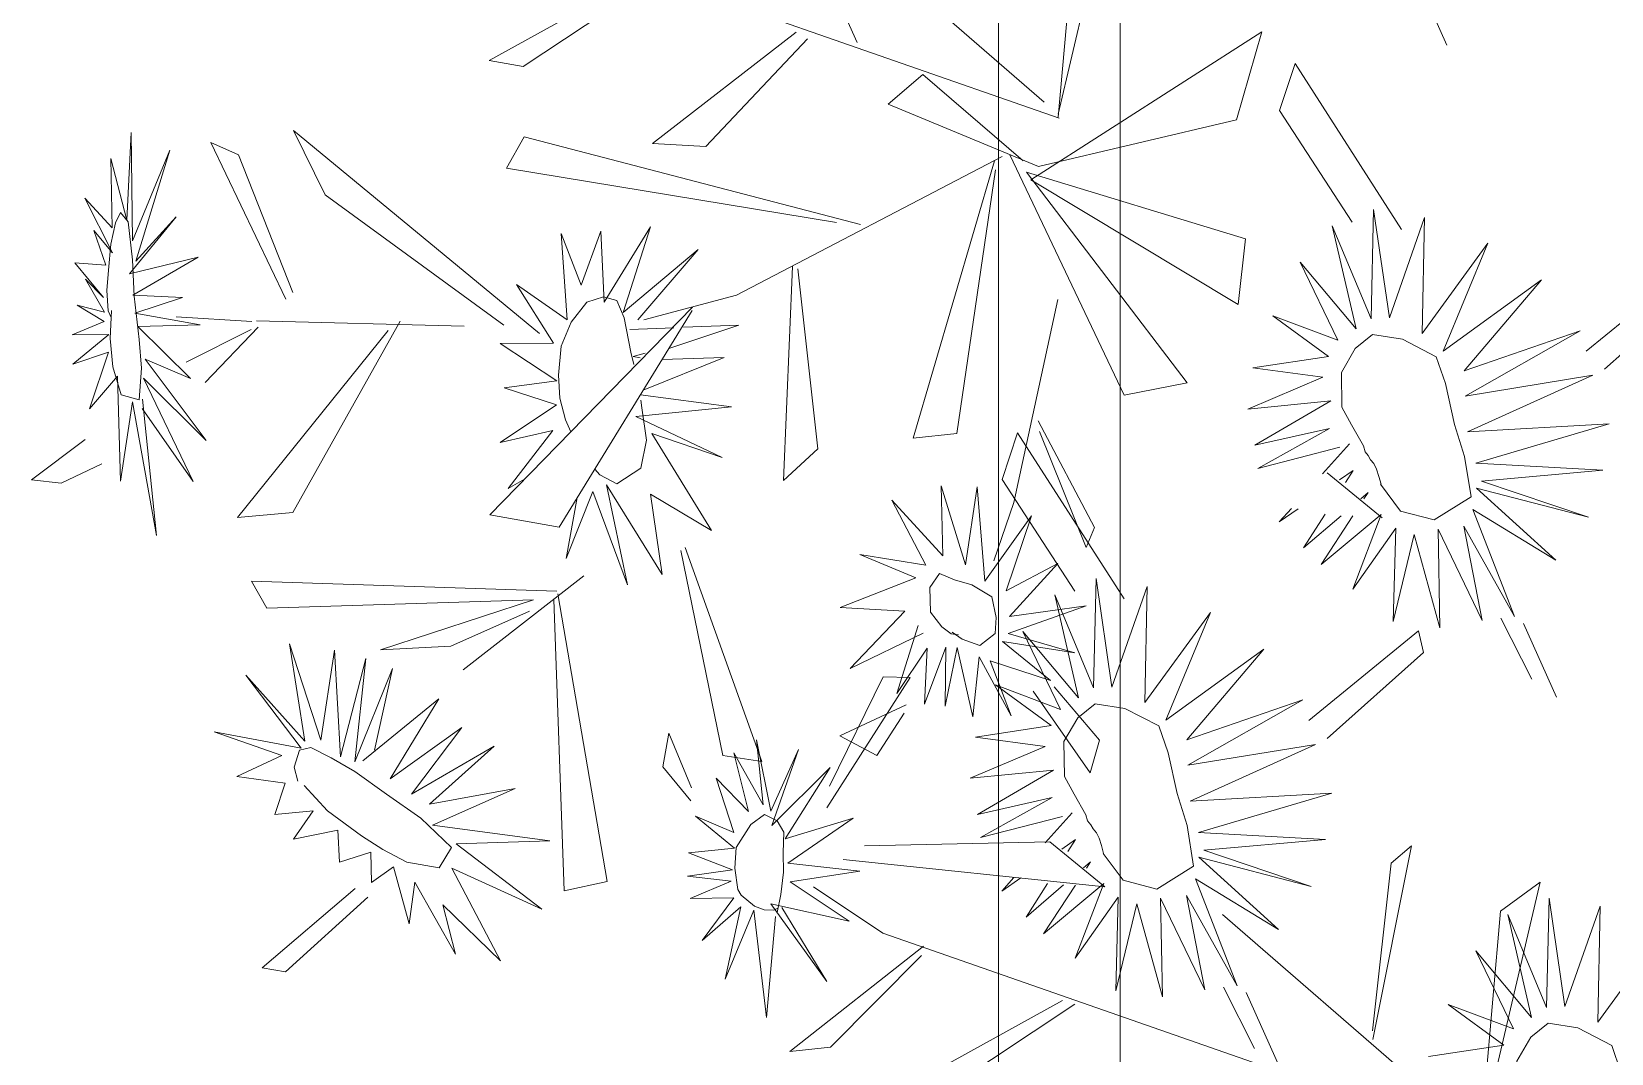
# Model space of a CAD drawing. Header units: inches. Extents: x -422522 to 22891, y -2973 to 414515.
# Drawn here: x 19895.79 to 19931.78, y 4522.68 to 4545.96 of the extents above; entities that cross this region are included whole.
import ezdxf

# ---------------------------------------------------------------- set-up
doc = ezdxf.new("R2010")
doc.units = ezdxf.units.IN
doc.header["$MEASUREMENT"] = 0
doc.layers.add('ARREDAMENTO', color=8, linetype='Continuous', lineweight=13)

msp = doc.modelspace()

# ---------------------------------------------------------------- linework, layer by layer
at = {"layer": 'ARREDAMENTO', "linetype": 'Continuous'}
for p, q in [((19920.54949, 4549.9024, -27.27667), (19919.17738, 4544.07642, -27.27667)), ((19913.31055, 4549.16571, -27.27667), (19918.86293, 4544.35514, -27.27667)), ((19919.18257, 4544.00945, -27.27667), (19919.64708, 4549.23961, -27.27667)), ((19905.5705, 4548.74042, -27.27667), (19919.2008, 4543.99067, -27.27667)), ((19909.66397, 4547.20532, -27.27667), (19906.21389, 4545.30063, -27.27667)), ((19914.5995, 4545.70863, -27.27667), (19913.84998, 4547.38864, -27.27667)), ((19928.03428, 4545.6496, -27.27667), (19927.28475, 4547.32961, -27.27667)), ((19906.99413, 4545.16586, -27.27667), (19909.94617, 4547.12621, -27.27667)), ((19913.209, 4545.94437, -27.27667), (19909.9419, 4543.40706, -27.27667)), ((19911.15144, 4543.34599, -27.27667), (19913.47152, 4545.79631, -27.27667)), ((19918.55719, 4542.57983, -27.27667), (19923.81736, 4545.95888, -27.27667)), ((19923.81736, 4545.95888, -27.27667), (19923.24546, 4543.94738, -27.27667)), ((19906.21389, 4545.30063, -27.27667), (19906.99413, 4545.16586, -27.27667)), ((19915.31049, 4544.30863, -27.27667), (19916.09495, 4544.98253, -27.27667)), ((19916.09495, 4544.98253, -27.27667), (19918.38099, 4543.01759, -27.27667)), ((19924.57752, 4545.23078, -27.27667), (19924.22501, 4544.16594, -27.27667)), ((19927.0043, 4541.45104, -27.27667), (19924.57752, 4545.23078, -27.27667)), ((19918.7345, 4542.88331, -27.27667), (19915.31049, 4544.30863, -27.27667)), ((19923.24546, 4543.94738, -27.27667), (19918.7345, 4542.88331, -27.27667)), ((19924.22501, 4544.16594, -27.27667), (19925.87842, 4541.61965, -27.27667)), ((19897.96609, 4541.66475, -27.27667), (19898.0649, 4543.65924, -27.27667)), ((19898.0649, 4543.65924, -27.27667), (19898.08941, 4541.19129, -27.27667)), ((19901.76271, 4543.70553, -27.27667), (19907.36477, 4539.07869, -27.27667)), ((19902.4813, 4542.23788, -27.27667), (19901.76271, 4543.70553, -27.27667)), ((19906.61296, 4542.85242, -27.27667), (19907.01796, 4543.56434, -27.27667)), ((19907.01796, 4543.56434, -27.27667), (19914.6783, 4541.56488, -27.27667)), ((19898.08941, 4541.19129, -27.27667), (19898.94327, 4543.25936, -27.27667)), ((19898.94327, 4543.25936, -27.27667), (19898.16848, 4540.72927, -27.27667)), ((19899.87414, 4543.43453, -27.27667), (19900.50675, 4543.15352, -27.27667)), ((19901.58208, 4539.86173, -27.27667), (19899.87414, 4543.43453, -27.27667)), ((19909.9419, 4543.40706, -27.27667), (19911.15144, 4543.34599, -27.27667)), ((19897.59726, 4543.0703, -27.27667), (19897.96609, 4541.66475, -27.27667)), ((19897.62717, 4541.48903, -27.27667), (19897.59726, 4543.0703, -27.27667)), ((19900.50675, 4543.15352, -27.27667), (19901.74581, 4540.01594, -27.27667)), ((19914.13094, 4541.60999, -27.27667), (19906.61296, 4542.85242, -27.27667)), ((19911.84941, 4539.95761, -27.27667), (19917.90488, 4543.11535, -27.27667)), ((19917.7286, 4543.0141, -27.27667), (19915.8757, 4536.69944, -27.27667)), ((19918.0774, 4543.1557, -27.27667), (19920.68609, 4537.67897, -27.27667)), ((19916.87166, 4536.80367, -27.27667), (19917.75257, 4542.81385, -27.27667)), ((19918.4595, 4542.76097, -27.27667), (19923.447, 4541.24125, -27.27667)), ((19922.12024, 4537.95855, -27.27667), (19918.4595, 4542.76097, -27.27667)), ((19923.27902, 4539.73938, -27.27667), (19918.55719, 4542.57983, -27.27667)), ((19897.00587, 4542.16294, -27.27667), (19897.62717, 4541.48903, -27.27667)), ((19897.63448, 4540.91692, -27.27667), (19897.00587, 4542.16294, -27.27667)), ((19906.5506, 4539.27462, -27.27667), (19902.4813, 4542.23788, -27.27667)), ((19926.36656, 4541.90683, -27.27667), (19926.30866, 4539.41646, -27.27667)), ((19926.72555, 4539.43527, -27.27667), (19926.36656, 4541.90683, -27.27667)), ((19897.21108, 4541.43183, -27.27667), (19897.63448, 4540.91692, -27.27667)), ((19897.48301, 4540.63625, -27.27667), (19897.21108, 4541.43183, -27.27667)), ((19899.08608, 4541.73671, -27.27667), (19898.02366, 4540.44416, -27.27667)), ((19898.16848, 4540.72927, -27.27667), (19899.08608, 4541.73671, -27.27667)), ((19908.31065, 4540.1815, -27.27667), (19908.75904, 4541.41641, -27.27667)), ((19908.75904, 4541.41641, -27.27667), (19908.83547, 4539.79395, -27.27667)), ((19908.83547, 4539.79395, -27.27667), (19909.88947, 4541.51402, -27.27667)), ((19909.88947, 4541.51402, -27.27667), (19909.26808, 4539.55859, -27.27667)), ((19925.42458, 4541.53732, -27.27667), (19925.96662, 4539.18782, -27.27667)), ((19926.30866, 4539.41646, -27.27667), (19925.42458, 4541.53732, -27.27667)), ((19927.52672, 4541.72736, -27.27667), (19926.72555, 4539.43527, -27.27667)), ((19927.47254, 4539.08228, -27.27667), (19927.52672, 4541.72736, -27.27667)), ((19907.86078, 4541.35665, -27.27667), (19908.31065, 4540.1815, -27.27667)), ((19907.99436, 4539.3951, -27.27667), (19907.86078, 4541.35665, -27.27667)), ((19923.447, 4541.24125, -27.27667), (19923.27902, 4539.73938, -27.27667)), ((19928.96971, 4541.13869, -27.27667), (19927.47254, 4539.08228, -27.27667)), ((19927.9554, 4538.68184, -27.27667), (19928.96971, 4541.13869, -27.27667)), ((19896.77989, 4540.69128, -27.27667), (19897.48301, 4540.63625, -27.27667)), ((19897.43461, 4539.90552, -27.27667), (19896.77989, 4540.69128, -27.27667)), ((19898.02366, 4540.44416, -27.27667), (19899.58978, 4540.82461, -27.27667)), ((19899.58978, 4540.82461, -27.27667), (19898.09856, 4539.95703, -27.27667)), ((19909.26808, 4539.55859, -27.27667), (19910.98104, 4540.99618, -27.27667)), ((19910.98104, 4540.99618, -27.27667), (19909.60235, 4539.39534, -27.27667)), ((19924.69427, 4540.70592, -27.27667), (19925.55182, 4538.92657, -27.27667)), ((19925.96662, 4539.18782, -27.27667), (19924.69427, 4540.70592, -27.27667)), ((19933.71299, 4540.71842, -27.27667), (19931.21051, 4538.67832, -27.27667)), ((19897.0189, 4540.32141, -27.27667), (19897.43461, 4539.90552, -27.27667)), ((19897.45456, 4539.56842, -27.27667), (19897.0189, 4540.32141, -27.27667)), ((19913.12918, 4540.60932, -27.27667), (19912.9221, 4535.72921, -27.27667)), ((19913.7024, 4536.45671, -27.27667), (19913.25034, 4540.55807, -27.27667)), ((19930.18917, 4540.30356, -27.27667), (19927.9554, 4538.68184, -27.27667)), ((19928.43361, 4538.23383, -27.27667), (19930.18917, 4540.30356, -27.27667)), ((19898.09856, 4539.95703, -27.27667), (19899.23433, 4539.90567, -27.27667)), ((19906.83712, 4540.20165, -27.27667), (19907.99436, 4539.3951, -27.27667)), ((19907.68352, 4538.85808, -27.27667), (19906.83712, 4540.20165, -27.27667)), ((19911.84941, 4539.95761, -27.27667), (19909.74306, 4539.39, -27.27667)), ((19931.62738, 4538.26604, -27.27667), (19933.8268, 4540.22193, -27.27667)), ((19896.83018, 4539.72413, -27.27667), (19897.45456, 4539.56842, -27.27667)), ((19897.44609, 4539.35861, -27.27667), (19896.83018, 4539.72413, -27.27667)), ((19899.23433, 4539.90567, -27.27667), (19898.14885, 4539.54763, -27.27667)), ((19906.23121, 4534.95232, -27.27667), (19910.85207, 4539.68425, -27.27667)), ((19910.84139, 4539.60748, -27.27667), (19907.8123, 4534.66845, -27.27667)), ((19908.08539, 4539.33739, -27.27667), (19908.4397, 4539.79314, -27.27667)), ((19908.4397, 4539.79314, -27.27667), (19908.81969, 4539.91727, -27.27667)), ((19908.81969, 4539.91727, -27.27667), (19909.12944, 4539.83172, -27.27667)), ((19909.12944, 4539.83172, -27.27667), (19909.29572, 4539.44129, -27.27667)), ((19918.17318, 4535.23385, -27.27667), (19919.16991, 4539.85852, -27.27667)), ((19896.71564, 4539.04804, -27.27667), (19897.44609, 4539.35861, -27.27667)), ((19898.14885, 4539.54763, -27.27667), (19899.63541, 4539.2795, -27.27667)), ((19899.63541, 4539.2795, -27.27667), (19898.20994, 4539.23865, -27.27667)), ((19898.20994, 4539.23865, -27.27667), (19899.41483, 4538.0573, -27.27667)), ((19900.80959, 4539.35724, -27.27667), (19899.08641, 4539.45931, -27.27667)), ((19899.74602, 4537.96776, -27.27667), (19900.95356, 4539.2269, -27.27667)), ((19900.91721, 4539.37231, -27.27667), (19905.64593, 4539.2473, -27.27667)), ((19901.74142, 4535.00338, -27.27667), (19904.18942, 4539.36339, -27.27667)), ((19907.8556, 4538.79173, -27.27667), (19908.08539, 4539.33739, -27.27667)), ((19909.29572, 4539.44129, -27.27667), (19909.44324, 4538.65593, -27.27667)), ((19910.30705, 4538.73629, -27.27667), (19911.90619, 4539.27526, -27.27667)), ((19910.64391, 4539.22293, -27.27667), (19911.90619, 4539.27526, -27.27667)), ((19924.06936, 4539.48525, -27.27667), (19925.33763, 4538.55962, -27.27667)), ((19925.55182, 4538.92657, -27.27667), (19924.06936, 4539.48525, -27.27667)), ((19897.55593, 4539.05841, -27.27667), (19896.71564, 4539.04804, -27.27667)), ((19896.73025, 4538.38183, -27.27667), (19897.55593, 4539.05841, -27.27667)), ((19900.79865, 4539.17449, -27.27667), (19899.31717, 4538.42627, -27.27667)), ((19903.91288, 4539.15336, -27.27667), (19900.4866, 4534.8926, -27.27667)), ((19910.42486, 4539.21381, -27.27667), (19909.42177, 4539.17223, -27.27667)), ((19931.07381, 4539.14611, -27.27667), (19928.43361, 4538.23383, -27.27667)), ((19928.45336, 4537.6561, -27.27667), (19931.07381, 4539.14611, -27.27667)), ((19897.54368, 4538.65909, -27.27667), (19896.73025, 4538.38183, -27.27667)), ((19897.1121, 4537.36575, -27.27667), (19897.54368, 4538.65909, -27.27667)), ((19906.47164, 4538.85368, -27.27667), (19907.68352, 4538.85808, -27.27667)), ((19907.75607, 4538.00223, -27.27667), (19906.47164, 4538.85368, -27.27667)), ((19907.79523, 4538.13472, -27.27667), (19907.8556, 4538.79173, -27.27667)), ((19909.51335, 4538.37443, -27.27667), (19909.44324, 4538.65593, -27.27667)), ((19909.77435, 4538.63251, -27.27667), (19909.49492, 4538.5607, -27.27667)), ((19909.49492, 4538.5607, -27.27667), (19909.65507, 4538.52883, -27.27667)), ((19909.72707, 4537.79057, -27.27667), (19911.57376, 4538.53746, -27.27667)), ((19910.15532, 4538.48891, -27.27667), (19911.57376, 4538.53746, -27.27667)), ((19925.33763, 4538.55962, -27.27667), (19923.61754, 4538.29812, -27.27667)), ((19898.37893, 4538.49481, -27.27667), (19899.7717, 4536.64582, -27.27667)), ((19899.41483, 4538.0573, -27.27667), (19898.37893, 4538.49481, -27.27667)), ((19923.61754, 4538.29812, -27.27667), (19925.20717, 4538.08464, -27.27667)), ((19897.75305, 4538.11265, -27.27667), (19897.1121, 4537.36575, -27.27667)), ((19897.82129, 4535.71769, -27.27667), (19897.75305, 4538.11265, -27.27667)), ((19898.34439, 4538.06387, -27.27667), (19899.4731, 4535.71141, -27.27667)), ((19899.7717, 4536.64582, -27.27667), (19898.34439, 4538.06387, -27.27667)), ((19906.56227, 4537.84484, -27.27667), (19907.75607, 4538.00223, -27.27667)), ((19907.74874, 4537.45886, -27.27667), (19906.56227, 4537.84484, -27.27667)), ((19907.82985, 4537.60958, -27.27667), (19907.79523, 4538.13472, -27.27667)), ((19920.68609, 4537.67897, -27.27667), (19922.12024, 4537.95855, -27.27667)), ((19925.20717, 4538.08464, -27.27667), (19923.498, 4537.35926, -27.27667)), ((19931.36176, 4538.1309, -27.27667), (19928.45336, 4537.6561, -27.27667)), ((19928.50846, 4536.83837, -27.27667), (19931.36176, 4538.1309, -27.27667)), ((19898.08919, 4537.5262, -27.27667), (19897.82129, 4535.71769, -27.27667)), ((19898.64115, 4534.47663, -27.27667), (19898.08919, 4537.5262, -27.27667)), ((19898.31972, 4537.58393, -27.27667), (19898.64115, 4534.47663, -27.27667)), ((19906.46729, 4536.59759, -27.27667), (19907.74874, 4537.45886, -27.27667)), ((19907.95467, 4537.11631, -27.27667), (19907.82985, 4537.60958, -27.27667)), ((19909.66307, 4537.68622, -27.27667), (19911.74165, 4537.41008, -27.27667)), ((19909.67033, 4537.5628, -27.27667), (19909.69643, 4537.38584, -27.27667)), ((19923.498, 4537.35926, -27.27667), (19925.39111, 4537.54652, -27.27667)), ((19925.39111, 4537.54652, -27.27667), (19923.66222, 4536.53661, -27.27667)), ((19899.4731, 4535.71141, -27.27667), (19898.31164, 4537.3692, -27.27667)), ((19908.07886, 4536.84437, -27.27667), (19907.95467, 4537.11631, -27.27667)), ((19911.74165, 4537.41008, -27.27667), (19909.5569, 4537.19075, -27.27667)), ((19909.5569, 4537.19075, -27.27667), (19911.52799, 4536.25815, -27.27667)), ((19909.69643, 4537.38584, -27.27667), (19909.80278, 4536.6522, -27.27667)), ((19918.72377, 4537.08885, -27.27667), (19920.00809, 4534.6621, -27.27667)), ((19907.6707, 4536.87016, -27.27667), (19906.46729, 4536.59759, -27.27667)), ((19906.64741, 4535.5509, -27.27667), (19907.6707, 4536.87016, -27.27667)), ((19909.92691, 4536.80625, -27.27667), (19911.27967, 4534.59558, -27.27667)), ((19911.52799, 4536.25815, -27.27667), (19909.92691, 4536.80625, -27.27667)), ((19915.8757, 4536.69944, -27.27667), (19916.87166, 4536.80367, -27.27667)), ((19918.25772, 4536.81971, -27.27667), (19917.90521, 4535.75487, -27.27667)), ((19920.6845, 4533.03997, -27.27667), (19918.25772, 4536.81971, -27.27667)), ((19919.81733, 4534.2094, -27.27667), (19918.75915, 4536.84899, -27.27667)), ((19923.66222, 4536.53661, -27.27667), (19925.36459, 4536.91785, -27.27667)), ((19925.36459, 4536.91785, -27.27667), (19923.72822, 4536.00954, -27.27667)), ((19931.73234, 4537.02114, -27.27667), (19928.50846, 4536.83837, -27.27667)), ((19928.69757, 4536.12547, -27.27667), (19931.73234, 4537.02114, -27.27667)), ((19897.0107, 4536.66423, -27.27667), (19895.79325, 4535.74792, -27.27667)), ((19909.80278, 4536.6522, -27.27667), (19909.67326, 4536.00965, -27.27667)), ((19912.9221, 4535.72921, -27.27667), (19913.7024, 4536.45671, -27.27667)), ((19923.72822, 4536.00954, -27.27667), (19925.59852, 4536.49143, -27.27667)), ((19925.20578, 4535.88791, -27.27667), (19925.81842, 4536.56909, -27.27667)), ((19896.4685, 4535.67224, -27.27667), (19897.39638, 4536.11475, -27.27667)), ((19908.62328, 4535.99075, -27.27667), (19908.73841, 4535.86244, -27.27667)), ((19909.67326, 4536.00965, -27.27667), (19909.12571, 4535.65345, -27.27667)), ((19931.58829, 4535.96575, -27.27667), (19928.69757, 4536.12547, -27.27667)), ((19895.79325, 4535.74792, -27.27667), (19896.4685, 4535.67224, -27.27667)), ((19907.0201, 4535.76019, -27.27667), (19906.64741, 4535.5509, -27.27667)), ((19909.12571, 4535.65345, -27.27667), (19908.73841, 4535.86244, -27.27667)), ((19908.8925, 4535.6304, -27.27667), (19909.36574, 4533.3566, -27.27667)), ((19910.15765, 4533.59229, -27.27667), (19908.8925, 4535.6304, -27.27667)), ((19917.90521, 4535.75487, -27.27667), (19919.55862, 4533.20857, -27.27667)), ((19925.30893, 4535.90981, -27.27667), (19926.56003, 4534.88184, -27.27667)), ((19925.58709, 4535.74466, -27.27667), (19925.89895, 4535.9623, -27.27667)), ((19925.72295, 4535.68668, -27.27667), (19925.89895, 4535.9623, -27.27667)), ((19928.82134, 4535.71742, -27.27667), (19931.58829, 4535.96575, -27.27667)), ((19931.2612, 4534.89625, -27.27667), (19928.82134, 4535.71742, -27.27667)), ((19908.58242, 4535.48185, -27.27667), (19907.97103, 4533.95546, -27.27667)), ((19908.22567, 4535.34246, -27.27667), (19907.97103, 4533.95546, -27.27667)), ((19909.36574, 4533.3566, -27.27667), (19908.58242, 4535.48185, -27.27667)), ((19909.89226, 4535.41916, -27.27667), (19910.15765, 4533.59229, -27.27667)), ((19911.27967, 4534.59558, -27.27667), (19909.89226, 4535.41916, -27.27667)), ((19915.39166, 4535.28078, -27.27667), (19916.16718, 4533.80504, -27.27667)), ((19916.55233, 4534.01677, -27.27667), (19915.39166, 4535.28078, -27.27667)), ((19916.51244, 4535.61033, -27.27667), (19916.55233, 4534.01677, -27.27667)), ((19917.07062, 4533.80766, -27.27667), (19916.51244, 4535.61033, -27.27667)), ((19917.33425, 4535.58651, -27.27667), (19917.07062, 4533.80766, -27.27667)), ((19917.50929, 4533.43757, -27.27667), (19917.33425, 4535.58651, -27.27667)), ((19926.07475, 4535.31522, -27.27667), (19926.23939, 4535.45652, -27.27667)), ((19926.1456, 4535.31279, -27.27667), (19926.23939, 4535.45652, -27.27667)), ((19928.70795, 4535.56045, -27.27667), (19931.2612, 4534.89625, -27.27667)), ((19930.51736, 4533.91554, -27.27667), (19928.70795, 4535.56045, -27.27667)), ((19900.4866, 4534.8926, -27.27667), (19901.74142, 4535.00338, -27.27667)), ((19907.8123, 4534.66845, -27.27667), (19906.23121, 4534.95232, -27.27667)), ((19918.57345, 4534.9281, -27.27667), (19917.50929, 4533.43757, -27.27667)), ((19918.17318, 4535.23385, -27.27667), (19917.71625, 4533.89824, -27.27667)), ((19917.9948, 4533.21919, -27.27667), (19918.57345, 4534.9281, -27.27667)), ((19924.49324, 4535.09561, -27.27667), (19924.21624, 4534.78755, -27.27667)), ((19924.64672, 4535.08814, -27.27667), (19924.21624, 4534.78755, -27.27667)), ((19925.26066, 4534.96239, -27.27667), (19924.77238, 4534.19745, -27.27667)), ((19925.62465, 4534.92896, -27.27667), (19924.77238, 4534.19745, -27.27667)), ((19925.17004, 4533.81736, -27.27667), (19926.53722, 4534.96088, -27.27667)), ((19925.89226, 4534.92442, -27.27667), (19925.17004, 4533.81736, -27.27667)), ((19926.53722, 4534.96088, -27.27667), (19925.89102, 4533.26026, -27.27667)), ((19928.62893, 4535.06921, -27.27667), (19930.51736, 4533.91554, -27.27667)), ((19929.57958, 4532.63015, -27.27667), (19928.62893, 4535.06921, -27.27667)), ((19920.00809, 4534.6621, -27.27667), (19919.81733, 4534.2094, -27.27667)), ((19925.89102, 4533.26026, -27.27667), (19926.87089, 4534.64996, -27.27667)), ((19926.87089, 4534.64996, -27.27667), (19926.81052, 4532.51644, -27.27667)), ((19927.83514, 4534.62366, -27.27667), (19928.84196, 4532.53924, -27.27667)), ((19927.87559, 4532.37671, -27.27667), (19927.83514, 4534.62366, -27.27667)), ((19928.42412, 4534.68955, -27.27667), (19929.57958, 4532.63015, -27.27667)), ((19928.84196, 4532.53924, -27.27667), (19928.42412, 4534.68955, -27.27667)), ((19912.43107, 4529.33157, -27.27667), (19910.68062, 4534.208, -27.27667)), ((19926.81052, 4532.51644, -27.27667), (19927.29242, 4534.50076, -27.27667)), ((19927.29242, 4534.50076, -27.27667), (19927.87559, 4532.37671, -27.27667)), ((19910.58545, 4534.13997, -27.27667), (19911.54221, 4529.46473, -27.27667)), ((19914.65922, 4534.04506, -27.27667), (19915.93848, 4533.51782, -27.27667)), ((19916.16718, 4533.80504, -27.27667), (19914.65922, 4534.04506, -27.27667)), ((19919.17642, 4533.84304, -27.27667), (19917.9948, 4533.21919, -27.27667)), ((19918.07381, 4532.63253, -27.27667), (19919.17642, 4533.84304, -27.27667)), ((19905.62577, 4531.41756, -27.27667), (19908.37157, 4533.55729, -27.27667)), ((19915.93848, 4533.51782, -27.27667), (19914.21734, 4532.83859, -27.27667)), ((19920.04676, 4533.49576, -27.27667), (19919.98886, 4531.00539, -27.27667)), ((19920.40575, 4531.0242, -27.27667), (19920.04676, 4533.49576, -27.27667)), ((19907.7623, 4533.21364, -27.27667), (19900.79997, 4533.44151, -27.27667)), ((19900.79997, 4533.44151, -27.27667), (19901.14925, 4532.82189, -27.27667)), ((19907.78416, 4533.14801, -27.27667), (19908.90297, 4526.59897, -27.27667)), ((19919.10478, 4533.12625, -27.27667), (19919.64682, 4530.77675, -27.27667)), ((19919.98886, 4531.00539, -27.27667), (19919.10478, 4533.12625, -27.27667)), ((19921.20692, 4533.31629, -27.27667), (19920.40575, 4531.0242, -27.27667)), ((19921.15274, 4530.67121, -27.27667), (19921.20692, 4533.31629, -27.27667)), ((19901.14925, 4532.82189, -27.27667), (19907.22582, 4533.01031, -27.27667)), ((19907.22582, 4533.01031, -27.27667), (19903.741, 4531.87772, -27.27667)), ((19905.34151, 4531.95466, -27.27667), (19907.13695, 4532.75419, -27.27667)), ((19907.92413, 4526.38153, -27.27667), (19907.69367, 4533.01964, -27.27667)), ((19914.21734, 4532.83859, -27.27667), (19915.68783, 4532.75727, -27.27667)), ((19915.68783, 4532.75727, -27.27667), (19914.44234, 4531.44806, -27.27667)), ((19918.04516, 4532.24625, -27.27667), (19919.82039, 4532.87574, -27.27667)), ((19919.82039, 4532.87574, -27.27667), (19918.07381, 4532.63253, -27.27667)), ((19915.98938, 4532.43034, -27.27667), (19915.5074, 4530.87715, -27.27667)), ((19922.64991, 4532.72762, -27.27667), (19921.15274, 4530.67121, -27.27667)), ((19921.6356, 4530.27077, -27.27667), (19922.64991, 4532.72762, -27.27667)), ((19929.97458, 4531.2056, -27.27667), (19929.26401, 4532.59895, -27.27667)), ((19930.53331, 4530.7976, -27.27667), (19929.78379, 4532.47761, -27.27667)), ((19914.44234, 4531.44806, -27.27667), (19916.10368, 4532.25062, -27.27667)), ((19917.90899, 4532.0605, -27.27667), (19919.56042, 4531.80464, -27.27667)), ((19919.00675, 4531.17557, -27.27667), (19917.90899, 4532.0605, -27.27667)), ((19919.56042, 4531.80464, -27.27667), (19918.04516, 4532.24625, -27.27667)), ((19918.37447, 4532.29485, -27.27667), (19919.23202, 4530.5155, -27.27667)), ((19919.64682, 4530.77675, -27.27667), (19918.37447, 4532.29485, -27.27667)), ((19927.39319, 4532.30735, -27.27667), (19924.89071, 4530.26725, -27.27667)), ((19927.507, 4531.81086, -27.27667), (19927.39319, 4532.30735, -27.27667)), ((19901.67109, 4532.01275, -27.27667), (19902.38563, 4529.81735, -27.27667)), ((19902.01639, 4529.79366, -27.27667), (19901.67109, 4532.01275, -27.27667)), ((19902.38563, 4529.81735, -27.27667), (19902.69702, 4531.86326, -27.27667)), ((19902.69702, 4531.86326, -27.27667), (19902.82982, 4529.43346, -27.27667)), ((19902.82982, 4529.43346, -27.27667), (19903.41051, 4531.67462, -27.27667)), ((19903.41051, 4531.67462, -27.27667), (19903.15986, 4529.32465, -27.27667)), ((19903.741, 4531.87772, -27.27667), (19905.34151, 4531.95466, -27.27667)), ((19915.5074, 4530.87715, -27.27667), (19916.19668, 4531.91423, -27.27667)), ((19916.13685, 4530.6363, -27.27667), (19916.62195, 4531.93369, -27.27667)), ((19916.19668, 4531.91423, -27.27667), (19916.13685, 4530.6363, -27.27667)), ((19916.62195, 4531.93369, -27.27667), (19916.60885, 4530.59206, -27.27667)), ((19916.60885, 4530.59206, -27.27667), (19916.88184, 4531.92702, -27.27667)), ((19916.88184, 4531.92702, -27.27667), (19917.23887, 4530.34454, -27.27667)), ((19917.23887, 4530.34454, -27.27667), (19917.38342, 4531.71661, -27.27667)), ((19917.38342, 4531.71661, -27.27667), (19918.10692, 4530.37148, -27.27667)), ((19923.86937, 4531.89249, -27.27667), (19921.6356, 4530.27077, -27.27667)), ((19922.11381, 4529.82276, -27.27667), (19923.86937, 4531.89249, -27.27667)), ((19925.30758, 4529.85497, -27.27667), (19927.507, 4531.81086, -27.27667)), ((19903.15986, 4529.32465, -27.27667), (19904.01524, 4531.45261, -27.27667)), ((19904.01524, 4531.45261, -27.27667), (19903.60327, 4529.58812, -27.27667)), ((19917.63349, 4531.62148, -27.27667), (19919.00675, 4531.17557, -27.27667)), ((19918.10692, 4530.37148, -27.27667), (19917.63349, 4531.62148, -27.27667)), ((19900.67514, 4531.29804, -27.27667), (19902.01639, 4529.79366, -27.27667)), ((19901.93613, 4529.63305, -27.27667), (19900.67514, 4531.29804, -27.27667)), ((19915.81172, 4531.24722, -27.27667), (19913.90854, 4528.27681, -27.27667)), ((19913.97094, 4528.76671, -27.27667), (19915.19155, 4531.25971, -27.27667)), ((19915.19155, 4531.25971, -27.27667), (19915.81172, 4531.24722, -27.27667)), ((19917.74956, 4531.07418, -27.27667), (19919.01783, 4530.14855, -27.27667)), ((19919.23202, 4530.5155, -27.27667), (19917.74956, 4531.07418, -27.27667)), ((19920.12481, 4529.81387, -27.27667), (19919.09302, 4531.03409, -27.27667)), ((19903.33776, 4529.34341, -27.27667), (19905.07106, 4530.75769, -27.27667)), ((19905.07106, 4530.75769, -27.27667), (19903.96326, 4528.93378, -27.27667)), ((19915.71949, 4530.62417, -27.27667), (19914.20993, 4529.91423, -27.27667)), ((19918.60757, 4530.92906, -27.27667), (19919.90646, 4529.06941, -27.27667)), ((19924.75401, 4530.73504, -27.27667), (19922.11381, 4529.82276, -27.27667)), ((19922.13356, 4529.24503, -27.27667), (19924.75401, 4530.73504, -27.27667)), ((19915.04784, 4529.4672, -27.27667), (19915.67582, 4530.4322, -27.27667)), ((19899.95315, 4530.00214, -27.27667), (19901.93613, 4529.63305, -27.27667)), ((19901.49768, 4529.46463, -27.27667), (19899.95315, 4530.00214, -27.27667)), ((19903.96326, 4528.93378, -27.27667), (19905.59819, 4530.1014, -27.27667)), ((19905.59819, 4530.1014, -27.27667), (19904.44815, 4528.58299, -27.27667)), ((19910.17169, 4529.20628, -27.27667), (19910.31255, 4529.97847, -27.27667)), ((19910.31255, 4529.97847, -27.27667), (19910.82766, 4528.7317, -27.27667)), ((19914.20993, 4529.91423, -27.27667), (19915.04784, 4529.4672, -27.27667)), ((19919.01783, 4530.14855, -27.27667), (19917.29774, 4529.88705, -27.27667)), ((19917.29774, 4529.88705, -27.27667), (19918.88737, 4529.67357, -27.27667)), ((19901.77819, 4529.19759, -27.27667), (19901.89614, 4529.5901, -27.27667)), ((19901.89614, 4529.5901, -27.27667), (19902.15782, 4529.64529, -27.27667)), ((19902.15782, 4529.64529, -27.27667), (19902.62115, 4529.41232, -27.27667)), ((19904.44815, 4528.58299, -27.27667), (19906.32976, 4529.68013, -27.27667)), ((19906.32976, 4529.68013, -27.27667), (19904.85507, 4528.3606, -27.27667)), ((19911.78989, 4529.52989, -27.27667), (19912.45721, 4528.34168, -27.27667)), ((19912.12253, 4528.19126, -27.27667), (19911.78989, 4529.52989, -27.27667)), ((19912.31124, 4529.82433, -27.27667), (19912.63553, 4528.19617, -27.27667)), ((19912.45721, 4528.34168, -27.27667), (19912.31124, 4529.82433, -27.27667)), ((19912.63553, 4528.19617, -27.27667), (19913.26843, 4529.60474, -27.27667)), ((19913.26843, 4529.60474, -27.27667), (19912.65431, 4527.87399, -27.27667)), ((19918.88737, 4529.67357, -27.27667), (19917.1782, 4528.94819, -27.27667)), ((19919.90646, 4529.06941, -27.27667), (19920.12481, 4529.81387, -27.27667)), ((19925.04196, 4529.71983, -27.27667), (19922.13356, 4529.24503, -27.27667)), ((19922.18866, 4528.4273, -27.27667), (19925.04196, 4529.71983, -27.27667)), ((19900.47099, 4528.98661, -27.27667), (19901.49768, 4529.46463, -27.27667)), ((19901.85808, 4528.88501, -27.27667), (19901.77819, 4529.19759, -27.27667)), ((19902.62115, 4529.41232, -27.27667), (19903.15868, 4529.10044, -27.27667)), ((19910.80888, 4528.43385, -27.27667), (19910.17169, 4529.20628, -27.27667)), ((19911.54221, 4529.46473, -27.27667), (19912.43107, 4529.33157, -27.27667)), ((19912.65431, 4527.87399, -27.27667), (19913.9869, 4529.19232, -27.27667)), ((19913.9869, 4529.19232, -27.27667), (19912.96283, 4527.56423, -27.27667)), ((19901.57104, 4528.83791, -27.27667), (19900.47099, 4528.98661, -27.27667)), ((19901.33584, 4528.12249, -27.27667), (19901.57104, 4528.83791, -27.27667)), ((19902.53541, 4528.20553, -27.27667), (19902.00179, 4528.78668, -27.27667)), ((19903.15868, 4529.10044, -27.27667), (19903.87869, 4528.58867, -27.27667)), ((19911.38948, 4528.95107, -27.27667), (19912.12253, 4528.19126, -27.27667)), ((19911.79478, 4527.71265, -27.27667), (19911.38948, 4528.95107, -27.27667)), ((19917.1782, 4528.94819, -27.27667), (19919.07131, 4529.13545, -27.27667)), ((19919.07131, 4529.13545, -27.27667), (19917.34242, 4528.12554, -27.27667)), ((19903.87869, 4528.58867, -27.27667), (19904.6571, 4528.04148, -27.27667)), ((19904.85507, 4528.3606, -27.27667), (19906.80653, 4528.71617, -27.27667)), ((19906.80653, 4528.71617, -27.27667), (19904.92955, 4527.87835, -27.27667)), ((19917.34242, 4528.12554, -27.27667), (19919.04479, 4528.50678, -27.27667)), ((19919.04479, 4528.50678, -27.27667), (19917.40842, 4527.59847, -27.27667)), ((19925.41254, 4528.61007, -27.27667), (19922.18866, 4528.4273, -27.27667)), ((19922.37777, 4527.7144, -27.27667), (19925.41254, 4528.61007, -27.27667)), ((19902.20769, 4528.20504, -27.27667), (19901.33584, 4528.12249, -27.27667)), ((19901.75653, 4527.56247, -27.27667), (19902.20769, 4528.20504, -27.27667)), ((19903.30923, 4527.63811, -27.27667), (19902.53541, 4528.20553, -27.27667)), ((19910.91876, 4528.08296, -27.27667), (19911.79478, 4527.71265, -27.27667)), ((19911.81013, 4527.35531, -27.27667), (19910.91876, 4528.08296, -27.27667)), ((19912.17634, 4527.89668, -27.27667), (19912.48678, 4528.11995, -27.27667)), ((19912.48678, 4528.11995, -27.27667), (19912.77611, 4527.978, -27.27667)), ((19917.40842, 4527.59847, -27.27667), (19919.27872, 4528.08036, -27.27667)), ((19918.88598, 4527.47684, -27.27667), (19919.49862, 4528.15802, -27.27667)), ((19902.77361, 4527.76591, -27.27667), (19901.75653, 4527.56247, -27.27667)), ((19902.80547, 4527.03636, -27.27667), (19902.77361, 4527.76591, -27.27667)), ((19904.6571, 4528.04148, -27.27667), (19905.35874, 4527.36884, -27.27667)), ((19904.92955, 4527.87835, -27.27667), (19907.59801, 4527.52268, -27.27667)), ((19911.84625, 4527.36812, -27.27667), (19912.17634, 4527.89668, -27.27667)), ((19912.77611, 4527.978, -27.27667), (19912.93245, 4527.71625, -27.27667)), ((19912.93245, 4527.71625, -27.27667), (19912.91897, 4527.25215, -27.27667)), ((19912.96283, 4527.56423, -27.27667), (19914.5094, 4528.03777, -27.27667)), ((19914.5094, 4528.03777, -27.27667), (19913.0243, 4527.01128, -27.27667)), ((19925.26849, 4527.55468, -27.27667), (19922.37777, 4527.7144, -27.27667)), ((19903.79722, 4527.32745, -27.27667), (19903.30923, 4527.63811, -27.27667)), ((19905.35874, 4527.36884, -27.27667), (19905.07935, 4526.90408, -27.27667)), ((19907.59801, 4527.52268, -27.27667), (19905.4636, 4527.45176, -27.27667)), ((19905.4636, 4527.45176, -27.27667), (19907.41579, 4525.9648, -27.27667)), ((19910.76077, 4527.24898, -27.27667), (19911.81013, 4527.35531, -27.27667)), ((19911.81431, 4526.90245, -27.27667), (19911.84625, 4527.36812, -27.27667)), ((19914.77084, 4527.4073, -27.27667), (19918.98913, 4527.49874, -27.27667)), ((19918.98913, 4527.49874, -27.27667), (19920.24023, 4526.47077, -27.27667)), ((19919.26729, 4527.33359, -27.27667), (19919.57914, 4527.55123, -27.27667)), ((19919.40315, 4527.2756, -27.27667), (19919.57914, 4527.55123, -27.27667)), ((19922.50154, 4527.30635, -27.27667), (19925.26849, 4527.55468, -27.27667)), ((19927.22921, 4527.41038, -27.27667), (19926.34996, 4522.99688, -27.27667)), ((19926.76653, 4527.01073, -27.27667), (19927.22921, 4527.41038, -27.27667)), ((19903.52363, 4527.26633, -27.27667), (19902.80547, 4527.03636, -27.27667)), ((19903.54016, 4526.57549, -27.27667), (19903.52363, 4527.26633, -27.27667)), ((19904.34545, 4527.03633, -27.27667), (19903.79722, 4527.32745, -27.27667)), ((19905.07935, 4526.90408, -27.27667), (19904.34545, 4527.03633, -27.27667)), ((19911.76207, 4526.85864, -27.27667), (19910.76077, 4527.24898, -27.27667)), ((19912.91897, 4527.25215, -27.27667), (19912.92243, 4526.80919, -27.27667)), ((19913.0243, 4527.01128, -27.27667), (19914.65879, 4526.82935, -27.27667)), ((19920.24023, 4526.47077, -27.27667), (19914.28483, 4527.0934, -27.27667)), ((19919.75495, 4526.90415, -27.27667), (19919.91959, 4527.04545, -27.27667)), ((19919.8258, 4526.90172, -27.27667), (19919.91959, 4527.04545, -27.27667)), ((19922.38815, 4527.14938, -27.27667), (19924.9414, 4526.48518, -27.27667)), ((19924.19756, 4525.50447, -27.27667), (19922.38815, 4527.14938, -27.27667)), ((19924.9414, 4526.48518, -27.27667), (19922.50154, 4527.30635, -27.27667)), ((19926.34323, 4523.19175, -27.27667), (19926.76653, 4527.01073, -27.27667)), ((19904.03848, 4526.92787, -27.27667), (19903.54016, 4526.57549, -27.27667)), ((19904.39881, 4525.63119, -27.27667), (19904.03848, 4526.92787, -27.27667)), ((19905.36406, 4526.90124, -27.27667), (19906.47401, 4524.79123, -27.27667)), ((19907.41579, 4525.9648, -27.27667), (19905.36406, 4526.90124, -27.27667)), ((19910.73386, 4526.71906, -27.27667), (19911.76207, 4526.85864, -27.27667)), ((19911.73246, 4526.60235, -27.27667), (19910.73386, 4526.71906, -27.27667)), ((19911.88309, 4526.41484, -27.27667), (19911.81431, 4526.90245, -27.27667)), ((19912.92243, 4526.80919, -27.27667), (19912.86327, 4526.29665, -27.27667)), ((19914.65879, 4526.82935, -27.27667), (19913.07575, 4526.58701, -27.27667)), ((19918.17344, 4526.68454, -27.27667), (19917.89644, 4526.37648, -27.27667)), ((19918.32692, 4526.67707, -27.27667), (19917.89644, 4526.37648, -27.27667)), ((19922.30913, 4526.65814, -27.27667), (19924.19756, 4525.50447, -27.27667)), ((19923.25978, 4524.21908, -27.27667), (19922.30913, 4526.65814, -27.27667)), ((19903.16735, 4526.43699, -27.27667), (19901.04849, 4524.62885, -27.27667)), ((19904.52299, 4526.582, -27.27667), (19904.39881, 4525.63119, -27.27667)), ((19905.4543, 4524.9412, -27.27667), (19904.52299, 4526.582, -27.27667)), ((19908.90297, 4526.59897, -27.27667), (19907.92413, 4526.38153, -27.27667)), ((19910.79839, 4526.2062, -27.27667), (19911.73246, 4526.60235, -27.27667)), ((19911.95494, 4526.286, -27.27667), (19911.88309, 4526.41484, -27.27667)), ((19912.26536, 4526.0312, -27.27667), (19911.95494, 4526.286, -27.27667)), ((19912.86327, 4526.29665, -27.27667), (19912.77719, 4525.89164, -27.27667)), ((19913.07575, 4526.58701, -27.27667), (19914.41895, 4525.69532, -27.27667)), ((19915.18451, 4525.41832, -27.27667), (19913.60492, 4526.4747, -27.27667)), ((19918.94086, 4526.55132, -27.27667), (19918.45258, 4525.78638, -27.27667)), ((19919.30485, 4526.51789, -27.27667), (19918.45258, 4525.78638, -27.27667)), ((19918.85023, 4525.40629, -27.27667), (19920.21742, 4526.54981, -27.27667)), ((19919.57246, 4526.51335, -27.27667), (19918.85023, 4525.40629, -27.27667)), ((19920.21742, 4526.54981, -27.27667), (19919.57122, 4524.84919, -27.27667)), ((19922.10432, 4526.27848, -27.27667), (19923.25978, 4524.21908, -27.27667)), ((19922.52216, 4524.12817, -27.27667), (19922.10432, 4526.27848, -27.27667)), ((19930.1635, 4526.58031, -27.27667), (19928.79139, 4520.75432, -27.27667)), ((19929.26109, 4525.91751, -27.27667), (19930.1635, 4526.58031, -27.27667)), ((19901.57453, 4524.53491, -27.27667), (19903.45066, 4526.23661, -27.27667)), ((19905.16306, 4526.06393, -27.27667), (19905.4543, 4524.9412, -27.27667)), ((19906.47401, 4524.79123, -27.27667), (19905.16306, 4526.06393, -27.27667)), ((19911.7928, 4526.22357, -27.27667), (19910.79839, 4526.2062, -27.27667)), ((19911.07041, 4525.25129, -27.27667), (19911.7928, 4526.22357, -27.27667)), ((19911.95108, 4526.01678, -27.27667), (19911.07041, 4525.25129, -27.27667)), ((19911.59634, 4524.37088, -27.27667), (19911.95108, 4526.01678, -27.27667)), ((19912.24729, 4525.9451, -27.27667), (19911.59634, 4524.37088, -27.27667)), ((19912.53612, 4523.49766, -27.27667), (19912.24729, 4525.9451, -27.27667)), ((19912.4817, 4525.95333, -27.27667), (19912.26536, 4526.0312, -27.27667)), ((19912.69918, 4525.94031, -27.27667), (19912.4817, 4525.95333, -27.27667)), ((19912.63192, 4526.08948, -27.27667), (19913.9071, 4524.32107, -27.27667)), ((19914.41895, 4525.69532, -27.27667), (19912.63192, 4526.08948, -27.27667)), ((19912.80601, 4525.99845, -27.27667), (19912.69918, 4525.94031, -27.27667)), ((19913.9071, 4524.32107, -27.27667), (19912.88592, 4526.00465, -27.27667)), ((19919.57122, 4524.84919, -27.27667), (19920.55109, 4526.23889, -27.27667)), ((19920.55109, 4526.23889, -27.27667), (19920.49072, 4524.10537, -27.27667)), ((19920.49072, 4524.10537, -27.27667), (19920.97262, 4526.08969, -27.27667)), ((19920.97262, 4526.08969, -27.27667), (19921.55579, 4523.96564, -27.27667)), ((19921.51534, 4526.21259, -27.27667), (19922.52216, 4524.12817, -27.27667)), ((19921.55579, 4523.96564, -27.27667), (19921.51534, 4526.21259, -27.27667)), ((19928.79658, 4520.68736, -27.27667), (19929.26109, 4525.91751, -27.27667)), ((19930.36623, 4526.21614, -27.27667), (19930.30834, 4523.72577, -27.27667)), ((19930.72522, 4523.74458, -27.27667), (19930.36623, 4526.21614, -27.27667)), ((19931.5264, 4526.03666, -27.27667), (19930.72522, 4523.74458, -27.27667)), ((19931.47221, 4523.39159, -27.27667), (19931.5264, 4526.03666, -27.27667)), ((19912.74104, 4525.79914, -27.27667), (19912.53612, 4523.49766, -27.27667)), ((19922.92456, 4525.84361, -27.27667), (19928.47694, 4521.03304, -27.27667)), ((19929.42426, 4525.84662, -27.27667), (19929.9663, 4523.49712, -27.27667)), ((19930.30834, 4523.72577, -27.27667), (19929.42426, 4525.84662, -27.27667)), ((19915.18451, 4525.41832, -27.27667), (19928.81481, 4520.66857, -27.27667)), ((19932.96939, 4525.44799, -27.27667), (19931.47221, 4523.39159, -27.27667)), ((19916.11132, 4525.11969, -27.27667), (19913.06771, 4522.72106, -27.27667)), ((19913.99712, 4522.82013, -27.27667), (19916.0692, 4524.9076, -27.27667)), ((19928.69395, 4525.01523, -27.27667), (19929.55149, 4523.23587, -27.27667)), ((19929.9663, 4523.49712, -27.27667), (19928.69395, 4525.01523, -27.27667)), ((19901.04849, 4524.62885, -27.27667), (19901.57453, 4524.53491, -27.27667)), ((19923.65477, 4522.79452, -27.27667), (19922.94421, 4524.18788, -27.27667)), ((19919.27799, 4523.88323, -27.27667), (19915.8279, 4521.97853, -27.27667)), ((19916.60814, 4521.84377, -27.27667), (19919.56018, 4523.80411, -27.27667)), ((19924.21351, 4522.38653, -27.27667), (19923.46399, 4524.06654, -27.27667)), ((19928.06903, 4523.79456, -27.27667), (19929.33731, 4522.86893, -27.27667)), ((19929.55149, 4523.23587, -27.27667), (19928.06903, 4523.79456, -27.27667)), ((19913.06771, 4522.72106, -27.27667), (19913.99712, 4522.82013, -27.27667)), ((19929.33731, 4522.86893, -27.27667), (19927.61722, 4522.60743, -27.27667))]:
    msp.add_line(p, q, dxfattribs=at)
at = {"layer": 'ARREDAMENTO', "elevation": -27.27667}
for points in [[(19917.82076, 4432.92464), (19917.82076, 4571.50871), (19950.15705, 4571.50871), (19950.15705, 4432.92464)], [(19920.59244, 4435.69632), (19920.59244, 4568.73703), (19947.38536, 4568.73703), (19947.38536, 4435.69632)]]:
    msp.add_lwpolyline(points, close=True, dxfattribs=at)
at = {"layer": 'ARREDAMENTO', "linetype": 'Continuous', "elevation": -27.27667}
for points in [[(19897.60631, 4539.44578), (19897.53906, 4539.59485), (19897.50913, 4540.06068), (19897.54759, 4540.52176), (19897.60065, 4541.11348), (19897.70479, 4541.60463), (19897.81623, 4541.84235), (19897.99371, 4541.62705), (19898.09205, 4540.75828), (19898.13158, 4539.92975), (19898.24527, 4538.94258), (19898.29558, 4538.29411), (19898.24063, 4537.56783), (19897.83603, 4537.68082), (19897.64391, 4538.32325), (19897.58131, 4538.97077), (19897.61245, 4539.60559)], [(19926.13384, 4536.52216), (19925.86192, 4536.99859), (19925.64526, 4537.40008), (19925.63301, 4538.19588), (19925.94964, 4538.73832), (19926.34542, 4539.05786), (19927.02161, 4538.95098), (19927.79467, 4538.5528), (19928.00292, 4537.94151), (19928.21109, 4537.01153), (19928.44089, 4536.28241), (19928.58682, 4535.35756), (19927.74919, 4534.83449), (19926.9792, 4535.03366), (19926.52352, 4535.64569)], [(19926.13384, 4536.52216), (19926.1718, 4536.38884), (19926.24688, 4536.29833), (19926.29815, 4536.20608), (19926.37496, 4536.11719), (19926.43611, 4535.99308), (19926.48784, 4535.82381), (19926.53648, 4535.64836), (19926.52352, 4535.64569)], [(19916.90939, 4532.21875), (19916.74043, 4532.23942), (19916.52732, 4532.39802), (19916.27578, 4532.72884), (19916.25711, 4533.29322), (19916.47489, 4533.61327), (19916.82058, 4533.47171), (19917.2146, 4533.3541), (19917.67097, 4533.07953), (19917.76606, 4532.60866), (19917.74424, 4532.24311), (19917.39697, 4531.9737), (19916.99254, 4532.11747), (19916.7628, 4532.27479)], [(19919.81404, 4528.11109), (19919.54212, 4528.58752), (19919.32546, 4528.98901), (19919.31321, 4529.78481), (19919.62984, 4530.32725), (19920.02562, 4530.64679), (19920.70181, 4530.53991), (19921.47487, 4530.14173), (19921.68312, 4529.53044), (19921.89129, 4528.60046), (19922.12109, 4527.87134), (19922.26702, 4526.94649), (19921.42939, 4526.42341), (19920.6594, 4526.62259), (19920.20372, 4527.23462)], [(19919.81404, 4528.11109), (19919.852, 4527.97777), (19919.92708, 4527.88726), (19919.97835, 4527.795), (19920.05516, 4527.70612), (19920.11631, 4527.58201), (19920.16804, 4527.41273), (19920.21668, 4527.23729), (19920.20372, 4527.23462)], [(19930.13351, 4520.83147), (19929.8616, 4521.3079), (19929.64493, 4521.70939), (19929.63268, 4522.50519), (19929.94932, 4523.04762), (19930.3451, 4523.36717), (19931.02129, 4523.26028), (19931.79435, 4522.86211), (19932.00259, 4522.25081), (19932.21077, 4521.32083), (19932.44057, 4520.59172), (19932.58649, 4519.66687), (19931.74887, 4519.14379), (19930.97887, 4519.34297), (19930.5232, 4519.955)]]:
    msp.add_lwpolyline(points, dxfattribs=at)

doc.saveas('drawing.dxf')
